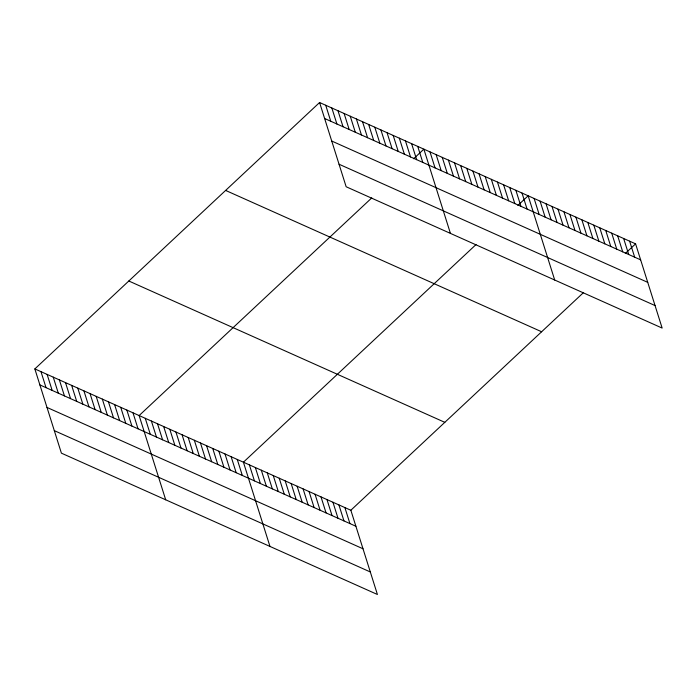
<?xml version="1.0" encoding="UTF-8"?>
<svg xmlns="http://www.w3.org/2000/svg" width="697" height="697" viewBox="0 0 697 697"><rect width="100%" height="100%" fill="white"/><g stroke="black" fill="none" stroke-linecap="round" stroke-linejoin="round"><path stroke-width="1.05" d="M34.85 368.922L350.852 510.248L377.417 594.489L61.406 453.155L34.85 368.922L319.583 102.511L635.594 243.845L662.15 328.078L346.148 186.752L319.583 102.511M371.754 197.913L139.13 415.56L165.694 499.793M413.6 158.759L423.872 149.149L450.428 233.39M476.034 244.551L243.41 462.198L269.974 546.431M517.888 205.397L528.152 195.796L554.707 280.028M350.852 510.248L583.476 292.601M625.322 253.447L635.594 243.845M324.636 118.516L640.639 259.85M331.728 141.038L647.74 282.363M339.047 164.231L655.049 305.565M225.628 190.429L541.63 331.755M128.814 281.004L444.817 422.338M39.895 384.927L355.897 526.252M46.995 407.44L362.998 548.774M54.314 430.641L370.316 571.967M629.618 241.171L634.671 257.176M623.649 238.505L628.703 254.51M617.681 235.839L622.726 251.844M611.713 233.164L616.758 249.169M605.745 230.498L610.79 246.503M599.777 227.823L604.822 243.828M593.809 225.157L598.854 241.162M587.841 222.491L592.886 238.487M581.873 219.816L586.918 235.821M575.905 217.15L580.949 233.155M569.928 214.476L574.981 230.48M563.96 211.81L569.005 227.814M557.992 209.144L563.037 225.14M552.024 206.469L557.069 222.474M546.056 203.803L551.1 219.808M540.088 201.128L545.132 217.133M534.12 198.462L539.164 214.467M522.018 193.052L527.063 209.056M515.885 190.307L520.929 206.312M509.742 187.563L514.795 203.568M503.609 184.818L508.662 200.823M497.475 182.074L502.528 198.079M491.341 179.329L496.386 195.334M485.208 176.585L490.252 192.59M479.074 173.841L484.119 189.845M472.941 171.105L477.985 187.101M466.807 168.36L471.852 184.365M460.673 165.616L465.718 181.621M454.54 162.871L459.584 178.876M448.406 160.127L453.451 176.132M442.273 157.383L447.317 173.387M436.139 154.638L441.184 170.643M430.005 151.894L435.05 167.899M417.73 146.414L422.783 162.41M411.596 143.669L416.649 159.665M405.462 140.925L410.507 156.93M399.329 138.18L404.373 154.185M393.195 135.436L398.24 151.441M387.062 132.691L392.106 148.696M380.928 129.947L385.972 145.952M374.794 127.203L379.839 143.207M368.661 124.458L373.705 140.463M362.527 121.722L367.572 137.718M356.394 118.978L361.438 134.974M350.26 116.233L355.304 132.238M344.126 113.489L349.171 129.494M337.993 110.745L343.037 126.749M331.85 108L336.904 124.005M325.717 105.256L330.77 121.261M344.884 507.582L349.929 523.586M338.916 504.907L343.961 520.912M332.948 502.241L337.993 518.246M326.98 499.575L332.025 515.58M321.012 496.9L326.057 512.905M315.044 494.234L320.089 510.239M309.067 491.559L314.12 507.564M303.099 488.893L308.152 504.898M297.131 486.227L302.176 502.223M291.163 483.552L296.208 499.557M285.195 480.886L290.24 496.891M279.227 478.212L284.271 494.217M273.259 475.546L278.303 491.551M267.291 472.88L272.335 488.876M261.323 470.205L266.367 486.21M255.355 467.539L260.399 483.544M249.378 464.864L254.431 480.869M237.276 459.454L242.321 475.459M231.143 456.709L236.187 472.714M225.009 453.965L230.054 469.97M218.875 451.22L223.92 467.225M212.742 448.476L217.786 464.481M206.608 445.74L211.653 461.736M200.475 442.996L205.519 459.001M194.341 440.251L199.386 456.256M188.207 437.507L193.252 453.512M182.074 434.762L187.118 450.767M175.94 432.018L180.985 448.023M169.807 429.274L174.851 445.278M163.664 426.529L168.718 442.534M157.531 423.785L162.584 439.79M151.397 421.049L156.442 437.045M145.264 418.305L150.308 434.309M132.996 412.816L138.041 428.821M126.863 410.071L131.907 426.076M120.729 407.327L125.774 423.332M114.596 404.582L119.64 420.587M108.462 401.838L113.506 417.843M102.328 399.093L107.373 415.098M96.195 396.358L101.239 412.354M90.061 393.613L95.106 409.618M83.928 390.869L88.972 406.874M77.785 388.124L82.838 404.129M71.652 385.38L76.705 401.385M65.518 382.636L70.563 398.64M59.384 379.891L64.429 395.896M53.251 377.147L58.295 393.152M47.117 374.402L52.162 390.407M40.984 371.667L46.028 387.663"/></g></svg>
